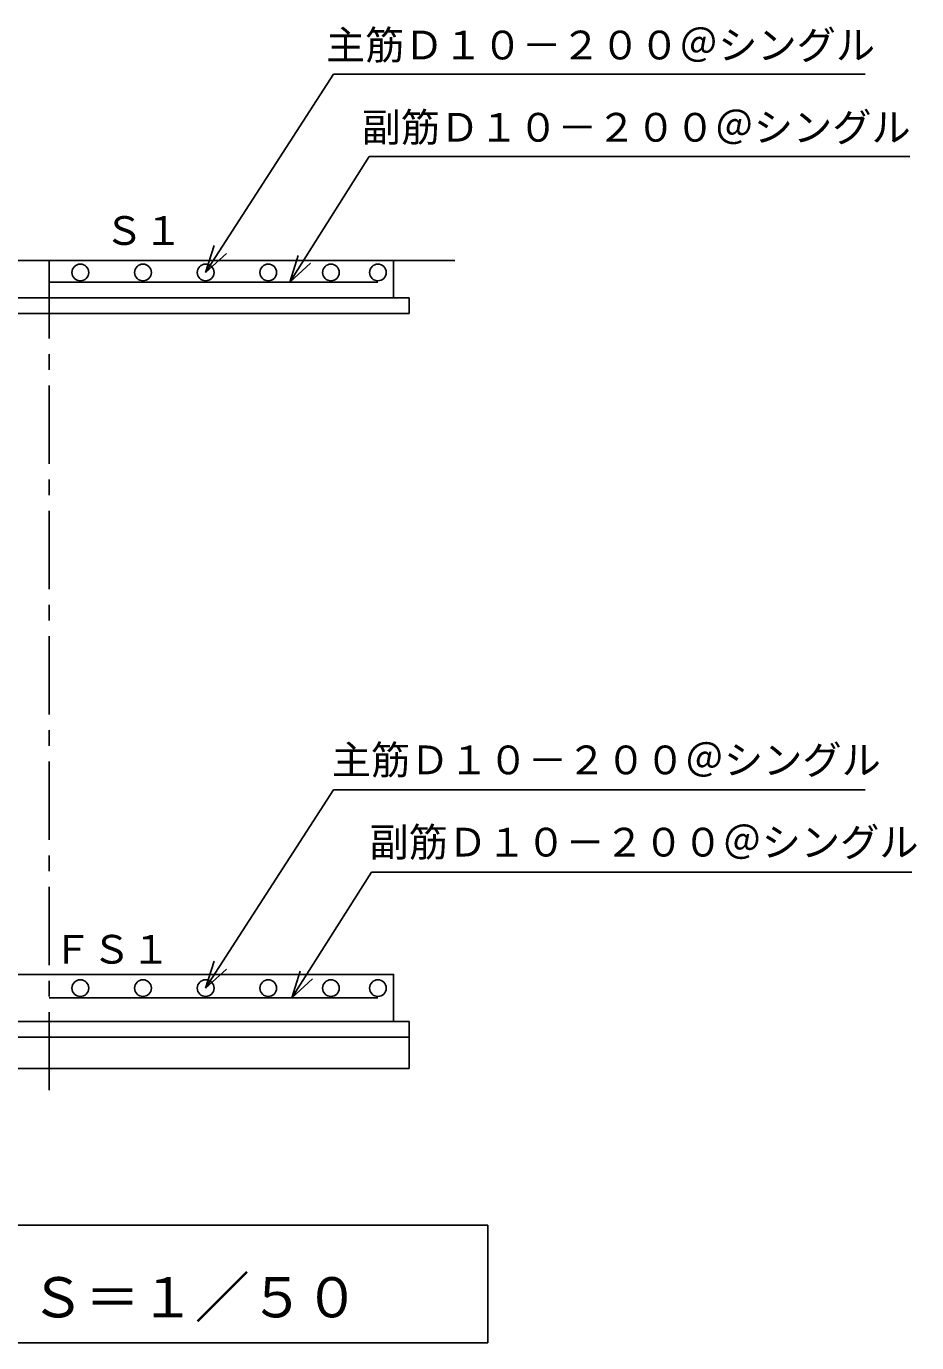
# Model space of a CAD drawing. Units: millimetres, scale not verified. Extents: x -14850 to 14850, y -10500 to 10500.
# Drawn here: x 662 to 3504, y -1992 to 2211 of the extents above; entities that cross this region are included whole.
import ezdxf
from ezdxf.enums import TextEntityAlignment as Align

# ---------------------------------------------------------------- set-up
doc = ezdxf.new("R2010")
doc.units = ezdxf.units.MM
doc.header["$LTSCALE"] = 50
doc.linetypes.add('CHAIN1', pattern=[8, 5, -1, 1, -1])
for name, color, linetype, lineweight in [('0-1_機器', 2, 'Continuous', 25), ('0-2_空気管', 3, 'Continuous', 25), ('0-3_水管', 3, 'Continuous', 25), ('0-9_00クル-フ-2製作', 3, 'Continuous', 25)]:
    doc.layers.add(name, color=color, linetype=linetype, lineweight=lineweight)
doc.styles.add('ＭＳ ゴシック', font='')
doc.styles.get('ＭＳ ゴシック').set_extended_font_data('MS Gothic')

msp = doc.modelspace()

# ---------------------------------------------------------------- linework, layer by layer
at = {"layer": '0-1_機器'}
for p, q in [((1642.78, 2058.28), (1234.14, 1425.55)), ((1642.78, 2058.28), (3339.1, 2058.28)), ((1756.57, 1795.66), (3482.17, 1795.66)), ((1234.14, 1425.55), (1261.74, 1511.21)), ((1234.14, 1425.55), (1300.88, 1485.94)), ((1502.68, 1394.14), (1529.46, 1480.07)), ((-561.18, 1464.15), (2029.99, 1464.15)), ((1834.15, 1464.15), (1834.15, 1344.15)), ((-415.85, 1344.15), (1884.15, 1344.15)), ((1884.15, 1344.15), (1884.15, 1294.15)), ((-415.85, 1294.15), (1884.15, 1294.15)), ((1642.78, -226.72), (1234.14, -859.45)), ((1642.78, -226.72), (3339.1, -226.72)), ((1763.22, -489.34), (1509.33, -890.85)), ((1763.22, -489.34), (3488.81, -489.34)), ((1234.14, -859.45), (1261.74, -773.78)), ((1234.14, -859.45), (1300.88, -799.06)), ((1509.33, -890.85), (1536.1, -804.92)), ((1509.33, -890.85), (1575.48, -829.82)), ((-415.85, -965.85), (1884.15, -965.85)), ((1884.15, -965.85), (1884.15, -1115.85)), ((-415.85, -1015.85), (1884.15, -1015.85))]:
    msp.add_line(p, q, dxfattribs=at)
at = {"layer": '0-1_機器', "color": 3}
for p, q in [((734.14, 1394.15), (1784.15, 1394.15)), ((734.14, -890.85), (1784.15, -890.85))]:
    msp.add_line(p, q, dxfattribs=at)
at = {"layer": '0-1_機器'}
for points in [[(1756.57, 1795.66), (1502.68, 1394.14), (1568.83, 1455.17)], [(-365.85, -815.85), (1834.15, -815.85), (1834.15, -965.85)], [(-415.85, -965.85), (-415.85, -1115.85), (1884.15, -1115.85)]]:
    msp.add_lwpolyline(points, dxfattribs=at)
at = {"layer": '0-2_空気管', "linetype": 'CHAIN1'}
msp.add_line((734.14, 1464.15), (734.14, -1196.58), dxfattribs=at)
at = {"layer": '0-3_水管'}
for p, q in [((-1064.55, -1616.57), (2135.45, -1616.57)), ((2135.45, -1991.57), (2135.45, -1616.57)), ((-1064.55, -1991.57), (2135.45, -1991.57))]:
    msp.add_line(p, q, dxfattribs=at)
at = {"layer": '0-9_00クル-フ-2製作'}
for centre in [(834.14, 1425.55), (1034.14, 1425.55), (1234.14, 1425.55), (1434.14, 1425.55), (1634.14, 1425.55), (1784.14, 1425.55), (834.14, -859.45), (1034.14, -859.45), (1234.14, -859.45), (1434.14, -859.46), (1634.14, -859.45), (1784.14, -859.45)]:
    msp.add_circle(centre, 26.67, dxfattribs=at)

# ---------------------------------------------------------------- texts
at = {"layer": '0-1_機器', "color": 4, "style": 'ＭＳ ゴシック'}
for s, p in [('主筋Ｄ１０－２００＠シングル', (1618.25, 2078.15)), ('副筋Ｄ１０－２００＠シングル', (1732.06, 1815.53)), ('主筋Ｄ１０－２００＠シングル', (1636.65, -204.34)), ('副筋Ｄ１０－２００＠シングル', (1757.1, -466.96))]:
    msp.add_text(s, height=91.79, dxfattribs=at).set_placement(p, align=Align.BOTTOM_LEFT)
at = {"layer": '0-3_水管', "color": 4, "style": 'ＭＳ ゴシック'}
for s, height, p in [('Ｓ１', 91.79, (910.71, 1486)), ('ＦＳ１', 91.79, (745.78, -808.95)), ('Ｓ＝１／５０', 128.4, (674.15, -1949.35))]:
    msp.add_text(s, height=height, dxfattribs=at).set_placement(p, align=Align.BOTTOM_LEFT)

doc.saveas('drawing.dxf')
